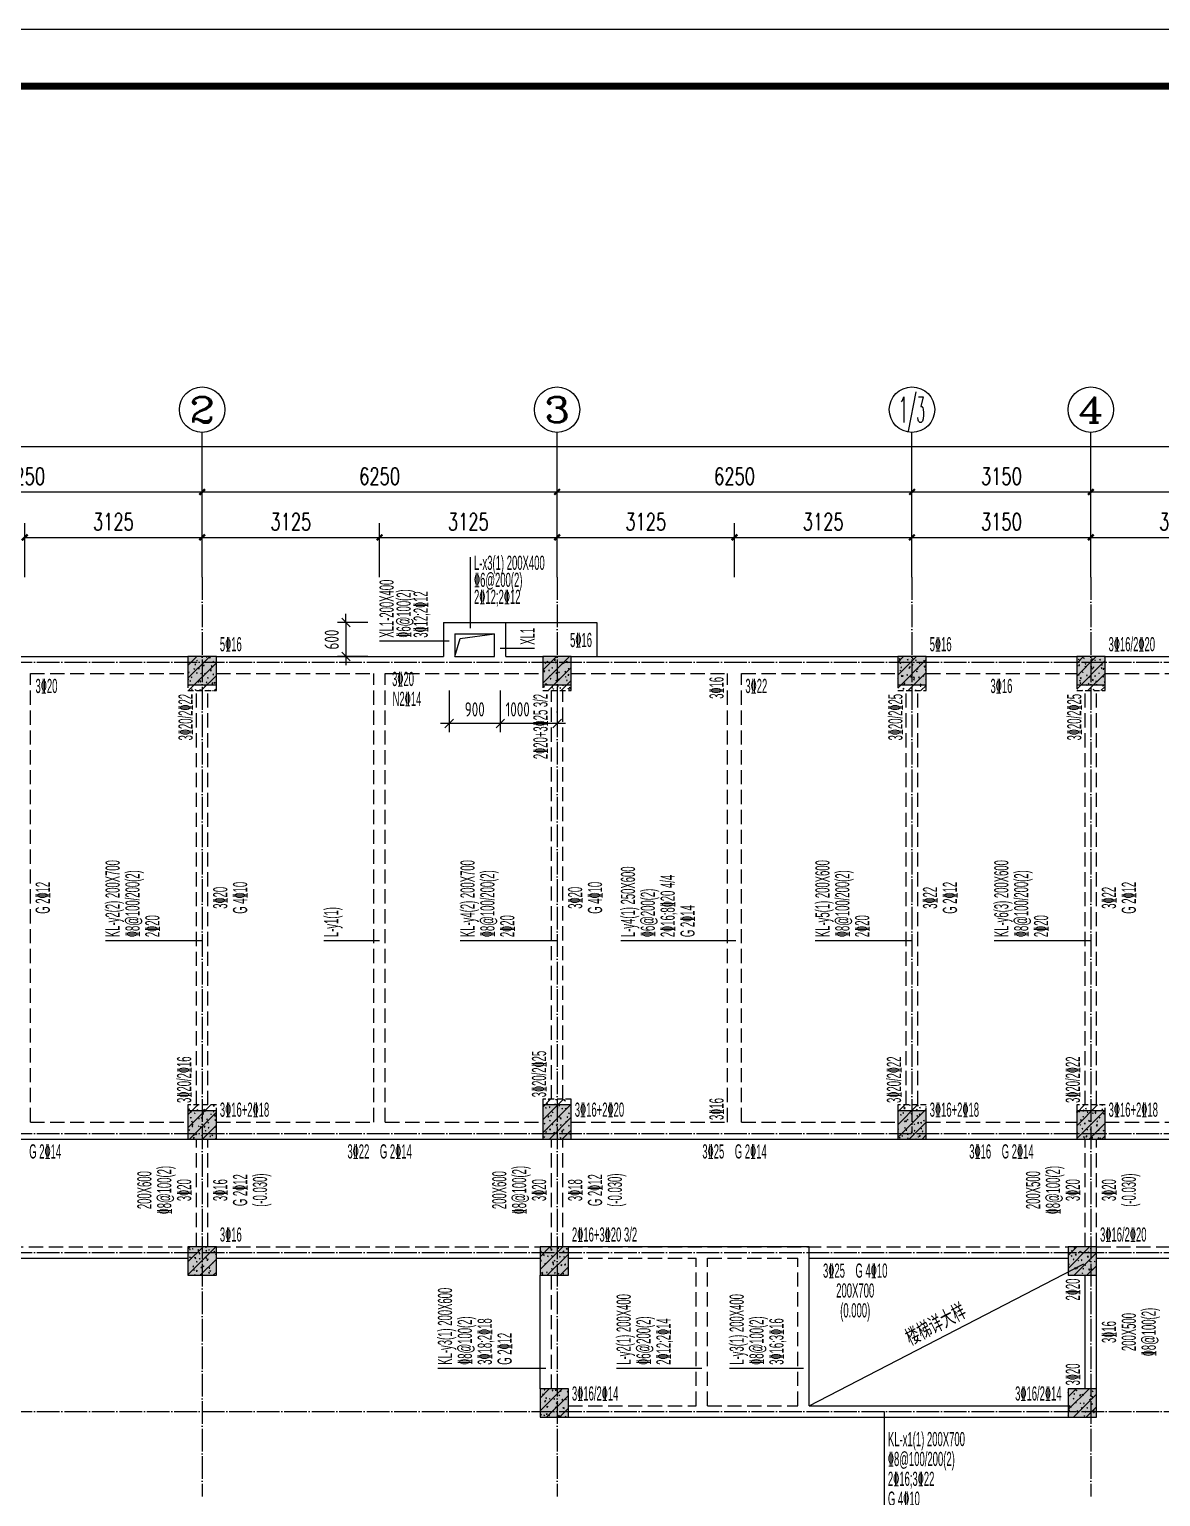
# Model space of a CAD drawing. Extents: x -441005 to 725361, y -182459 to 319313.
# Drawn here: x 298157 to 318079, y 70200 to 96050 of the extents above; entities that cross this region are included whole.
import ezdxf
from ezdxf.enums import TextEntityAlignment as Align

# ---------------------------------------------------------------- set-up
doc = ezdxf.new("R2010")
doc.units = 0
doc.header["$LTSCALE"] = 100
for name, pattern in [('DASHED', [0.75, 0.5, -0.25]), ('DASHEDX2', [1.5, 1, -0.5]), ('DOTE', [2.42, 2, -0.2, 0.02, -0.2]), ('HIDDEN', [7, 5, -2])]:
    doc.linetypes.add(name, pattern=pattern)
doc.layers.get('0').update_dxf_attribs({"linetype": 'CONTINUOUS'})
doc.layers.get('Defpoints').update_dxf_attribs({"linetype": 'CONTINUOUS'})
for name, color, linetype in [('AXIS', 3, 'CONTINUOUS'), ('AXIS_TEXT', 7, 'CONTINUOUS'), ('BEAM', 4, 'DASHED'), ('BEAM_CON', 4, 'CONTINUOUS'), ('B挑板&檐线', 6, 'CONTINUOUS'), ('COLU', 7, 'CONTINUOUS'), ('DOTE', 8, 'DOTE'), ('D洞口边线', 6, 'CONTINUOUS'), ('T模板通用标注', 7, 'CONTINUOUS'), ('图框', 7, 'CONTINUOUS'), ('尺寸标注', 3, 'CONTINUOUS'), ('梁平法1', 3, 'CONTINUOUS'), ('梁平法2', 8, 'CONTINUOUS')]:
    doc.layers.add(name, color=color, linetype=linetype)
doc.styles.add('_TCH_AXIS', font='COMPLEX', dxfattribs={"bigfont": 'GBCBIG'})
doc.styles.add('_TCH_DIM_T3', font='simplex_.ttf', dxfattribs={"width": 0.705882, "bigfont": 'GBCBIG'})
doc.styles.add('COMPLEX', font='COMPLEX')
doc.styles.add('DIM_FONT', font='tssdeng.shx', dxfattribs={"width": 0.7, "bigfont": '1.shx'})
doc.styles.get("Standard").update_dxf_attribs({"font": 'tssdeng.shx', "bigfont": '1.shx'})
doc.styles.add('TSSD_Rein', font='Tssdeng.shx', dxfattribs={"width": 0.7, "bigfont": '1.shx'})
doc.styles.add('梁平法', font='xxxxx.shx', dxfattribs={"bigfont": 'dxfs.shx'})
doc.dimstyles.new('_TCH_ARCH&&100', dxfattribs={"dimtxt": 297.5, "dimasz": 100, "dimexe": 250, "dimexo": 300, "dimgap": 126.25, "dimtad": 1, "dimdec": 0, "dimzin": 0, "dimdsep": 46, "dimtxsty": '_TCH_DIM_T3', "dimblk": 'ARCHTICK', "dimcen": 0.09, "dimclrt": 7, "dimazin": 2, "dimtfac": 1, "dimtdec": 0, "dimtix": 1, "dimtmove": 2, "dimatfit": 3, "dimfxl": 0, "dimtolj": 1, "dimtzin": 0, "dimarcsym": 0})
doc.dimstyles.new('axis', dxfattribs={"dimtxt": 300, "dimasz": 1, "dimexe": 250, "dimexo": 300, "dimgap": 150, "dimtad": 1, "dimdec": 0, "dimzin": 0, "dimdsep": 46, "dimtxsty": 'Standard', "dimblk": '_DIMX', "dimcen": 0.09, "dimse1": 1, "dimse2": 1, "dimclrt": 7, "dimadec": 1, "dimazin": 0, "dimtfac": 1, "dimtdec": 0, "dimtix": 1, "dimtmove": 2, "dimatfit": 3, "dimfxl": 0, "dimtolj": 1, "dimtzin": 0, "dimarcsym": 0})
pattern_1 = [(50, (294850, 0), (143.45204, -12.55043), [15, -165]), (355, (294850, 0), (-27.75027, 150.43843), [12, -132]), (100.4514, (294861.95, -1.05), (115.70188, 137.8879), [12.74804, -140.22842]), (46.1842, (294850, 40), (213.4482, -33.1038), [22.5, -247.5]), (96.6356, (294867.79, 37.24), (186.93254, 194.82357), [19.12206, -210.3426]), (351.1842, (294850, 40), (186.9324, 194.8237), [18, -198]), (21, (294870, 30), (119.38141, -80.52378), [15, -165]), (326, (294870, 30), (48.66307, 145.03), [12, -132]), (71.4514, (294879.95, 23.29), (168.04453, 64.5061), [12.74804, -140.22842]), (45, (294850, 0), (-113.13708, 113.13708), [])]
pattern_2 = [(50, (294850, -100), (143.45204, -12.55043), [15, -165]), (355, (294850, -100), (-27.75027, 150.43843), [12, -132]), (100.4514, (294861.95, -101.05), (115.70188, 137.8879), [12.74804, -140.22842]), (46.1842, (294850, -60), (213.4482, -33.1038), [22.5, -247.5]), (96.6356, (294867.79, -62.76), (186.93254, 194.8236), [19.12206, -210.3426]), (351.1842, (294850, -60), (186.9324, 194.8237), [18, -198]), (21, (294870, -70), (119.38141, -80.52378), [15, -165]), (326, (294870, -70), (48.66307, 145.03), [12, -132]), (71.4514, (294879.95, -76.71), (168.04453, 64.5061), [12.74804, -140.22842]), (45, (294850, -100), (-113.1371, 113.1371), [])]

# ---------------------------------------------------------------- blocks, each defined once
blk = doc.blocks.new('A2+1_2')
at = {"layer": '图框'}
blk.add_lwpolyline([(0, 0), (89100, 0), (89100, 42000), (0, 42000)], close=True, dxfattribs=at)
at = {"layer": '图框', "const_width": 120}
blk.add_lwpolyline([(2500, 1000), (88100, 1000), (88100, 41000), (2500, 41000)], close=True, dxfattribs=at)
blk = doc.blocks.new('_AXISO')
blk.add_circle((0, 0), 0.5)
at = {"layer": 'AXIS_TEXT', "style": 'COMPLEX', "width": 1.041667}
blk.add_attdef('A', text='', height=0.56, dxfattribs=at).set_placement((-0.25, -0.28), (0.25, -0.28), align=Align.FIT)
blk = doc.blocks.new('_ArchTick')
at = {"color": 0, "linetype": 'ByBlock', "const_width": 0.4}
blk.add_lwpolyline([(-0.5, -0.5), (0.5, 0.5)], dxfattribs=at)
blk = doc.blocks.new('*D2541')
at = {"layer": 'AXIS', "color": 0, "lineweight": -2}
for p, q in [((294950, 86400), (294950, 88150)), ((301200, 86400), (301200, 88150)), ((294950, 87900), (301200, 87900))]:
    blk.add_line(p, q, dxfattribs=at)
at = {"layer": 'Defpoints', "color": 0}
for p in [(301200, 87900), (294950, 86400), (301200, 86400)]:
    blk.add_point(p, dxfattribs=at)
at = {"layer": 'AXIS', "color": 0, "lineweight": -2, "xscale": 100, "yscale": 100, "zscale": 100, "rotation": 180}
blk.add_blockref('_ArchTick', (294950, 87900), dxfattribs=at)
at = {"layer": 'AXIS', "color": 0, "lineweight": -2, "xscale": 100, "yscale": 100, "zscale": 100}
blk.add_blockref('_ArchTick', (301200, 87900), dxfattribs=at)
at = {"layer": 'AXIS', "color": 7, "insert": (298075, 88176), "char_height": 297.5, "attachment_point": 5, "style": '_TCH_DIM_T3'}
blk.add_mtext('\\A1;6250', dxfattribs=at)
blk = doc.blocks.new('*D2542')
at = {"layer": 'AXIS', "color": 0, "lineweight": -2}
for p, q in [((301200, 86400), (301200, 88150)), ((307450, 86400), (307450, 88150)), ((301200, 87900), (307450, 87900))]:
    blk.add_line(p, q, dxfattribs=at)
at = {"layer": 'Defpoints', "color": 0}
for p in [(307450, 87900), (301200, 86400), (307450, 86400)]:
    blk.add_point(p, dxfattribs=at)
at = {"layer": 'AXIS', "color": 0, "lineweight": -2, "xscale": 100, "yscale": 100, "zscale": 100, "rotation": 180}
blk.add_blockref('_ArchTick', (301200, 87900), dxfattribs=at)
at = {"layer": 'AXIS', "color": 0, "lineweight": -2, "xscale": 100, "yscale": 100, "zscale": 100}
blk.add_blockref('_ArchTick', (307450, 87900), dxfattribs=at)
at = {"layer": 'AXIS', "color": 7, "insert": (304325, 88176), "char_height": 297.5, "attachment_point": 5, "style": '_TCH_DIM_T3'}
blk.add_mtext('\\A1;6250', dxfattribs=at)
blk = doc.blocks.new('*D2543')
at = {"layer": 'AXIS', "color": 0, "lineweight": -2}
for p, q in [((307450, 86400), (307450, 88150)), ((313700, 86400), (313700, 88150)), ((307450, 87900), (313700, 87900))]:
    blk.add_line(p, q, dxfattribs=at)
at = {"layer": 'Defpoints', "color": 0}
for p in [(313700, 87900), (307450, 86400), (313700, 86400)]:
    blk.add_point(p, dxfattribs=at)
at = {"layer": 'AXIS', "color": 0, "lineweight": -2, "xscale": 100, "yscale": 100, "zscale": 100, "rotation": 180}
blk.add_blockref('_ArchTick', (307450, 87900), dxfattribs=at)
at = {"layer": 'AXIS', "color": 0, "lineweight": -2, "xscale": 100, "yscale": 100, "zscale": 100}
blk.add_blockref('_ArchTick', (313700, 87900), dxfattribs=at)
at = {"layer": 'AXIS', "color": 7, "insert": (310575, 88176), "char_height": 297.5, "attachment_point": 5, "style": '_TCH_DIM_T3'}
blk.add_mtext('\\A1;6250', dxfattribs=at)
blk = doc.blocks.new('*D2544')
at = {"layer": 'AXIS', "color": 0, "lineweight": -2}
for p, q in [((313700, 86400), (313700, 88150)), ((316850, 86400), (316850, 88150)), ((313700, 87900), (316850, 87900))]:
    blk.add_line(p, q, dxfattribs=at)
at = {"layer": 'Defpoints', "color": 0}
for p in [(316850, 87900), (313700, 86400), (316850, 86400)]:
    blk.add_point(p, dxfattribs=at)
at = {"layer": 'AXIS', "color": 0, "lineweight": -2, "xscale": 100, "yscale": 100, "zscale": 100, "rotation": 180}
blk.add_blockref('_ArchTick', (313700, 87900), dxfattribs=at)
at = {"layer": 'AXIS', "color": 0, "lineweight": -2, "xscale": 100, "yscale": 100, "zscale": 100}
blk.add_blockref('_ArchTick', (316850, 87900), dxfattribs=at)
at = {"layer": 'AXIS', "color": 7, "insert": (315275, 88176), "char_height": 297.5, "attachment_point": 5, "style": '_TCH_DIM_T3'}
blk.add_mtext('\\A1;3150', dxfattribs=at)
blk = doc.blocks.new('*D2545')
at = {"layer": 'AXIS', "color": 0, "lineweight": -2}
for p, q in [((316850, 86400), (316850, 88150)), ((323100, 86400), (323100, 88150)), ((316850, 87900), (323100, 87900))]:
    blk.add_line(p, q, dxfattribs=at)
at = {"layer": 'Defpoints', "color": 0}
for p in [(323100, 87900), (316850, 86400), (323100, 86400)]:
    blk.add_point(p, dxfattribs=at)
at = {"layer": 'AXIS', "color": 0, "lineweight": -2, "xscale": 100, "yscale": 100, "zscale": 100, "rotation": 180}
blk.add_blockref('_ArchTick', (316850, 87900), dxfattribs=at)
at = {"layer": 'AXIS', "color": 0, "lineweight": -2, "xscale": 100, "yscale": 100, "zscale": 100}
blk.add_blockref('_ArchTick', (323100, 87900), dxfattribs=at)
at = {"layer": 'AXIS', "color": 7, "insert": (319975, 88176), "char_height": 297.5, "attachment_point": 5, "style": '_TCH_DIM_T3'}
blk.add_mtext('\\A1;6250', dxfattribs=at)
blk = doc.blocks.new('*D2549')
at = {"layer": 'AXIS', "color": 0, "lineweight": -2}
for p, q in [((294950, 86400), (294950, 88950)), ((346700, 86400), (346700, 88950)), ((294950, 88700), (346700, 88700))]:
    blk.add_line(p, q, dxfattribs=at)
at = {"layer": 'Defpoints', "color": 0}
for p in [(346700, 88700), (294950, 86400), (346700, 86400)]:
    blk.add_point(p, dxfattribs=at)
at = {"layer": 'AXIS', "color": 0, "lineweight": -2, "xscale": 100, "yscale": 100, "zscale": 100, "rotation": 180}
blk.add_blockref('_ArchTick', (294950, 88700), dxfattribs=at)
at = {"layer": 'AXIS', "color": 0, "lineweight": -2, "xscale": 100, "yscale": 100, "zscale": 100}
blk.add_blockref('_ArchTick', (346700, 88700), dxfattribs=at)
at = {"layer": 'AXIS', "color": 7, "insert": (320825, 88976), "char_height": 297.5, "attachment_point": 5, "style": '_TCH_DIM_T3'}
blk.add_mtext('\\A1;51750', dxfattribs=at)
blk = doc.blocks.new('*D2553')
at = {"layer": 'AXIS', "color": 0, "lineweight": -2}
for p, q in [((307450, 86400), (307450, 87350)), ((310575, 86400), (310575, 87350)), ((307450, 87100), (310575, 87100))]:
    blk.add_line(p, q, dxfattribs=at)
at = {"layer": 'Defpoints', "color": 0}
for p in [(310575, 87100), (307450, 86400), (310575, 86400)]:
    blk.add_point(p, dxfattribs=at)
at = {"layer": 'AXIS', "color": 0, "lineweight": -2, "xscale": 100, "yscale": 100, "zscale": 100, "rotation": 180}
blk.add_blockref('_ArchTick', (307450, 87100), dxfattribs=at)
at = {"layer": 'AXIS', "color": 0, "lineweight": -2, "xscale": 100, "yscale": 100, "zscale": 100}
blk.add_blockref('_ArchTick', (310575, 87100), dxfattribs=at)
at = {"layer": 'AXIS', "color": 7, "insert": (309012, 87376), "char_height": 297.5, "attachment_point": 5, "style": '_TCH_DIM_T3'}
blk.add_mtext('\\A1;3125', dxfattribs=at)
blk = doc.blocks.new('*D2554')
at = {"layer": 'AXIS', "color": 0, "lineweight": -2}
for p, q in [((310575, 86400), (310575, 87350)), ((313700, 86400), (313700, 87350)), ((310575, 87100), (313700, 87100))]:
    blk.add_line(p, q, dxfattribs=at)
at = {"layer": 'Defpoints', "color": 0}
for p in [(313700, 87100), (310575, 86400), (313700, 86400)]:
    blk.add_point(p, dxfattribs=at)
at = {"layer": 'AXIS', "color": 0, "lineweight": -2, "xscale": 100, "yscale": 100, "zscale": 100, "rotation": 180}
blk.add_blockref('_ArchTick', (310575, 87100), dxfattribs=at)
at = {"layer": 'AXIS', "color": 0, "lineweight": -2, "xscale": 100, "yscale": 100, "zscale": 100}
blk.add_blockref('_ArchTick', (313700, 87100), dxfattribs=at)
at = {"layer": 'AXIS', "color": 7, "insert": (312137, 87376), "char_height": 297.5, "attachment_point": 5, "style": '_TCH_DIM_T3'}
blk.add_mtext('\\A1;3125', dxfattribs=at)
blk = doc.blocks.new('*D2555')
at = {"layer": 'AXIS', "color": 0, "lineweight": -2}
for p, q in [((316850, 86400), (316850, 87350)), ((319975, 86400), (319975, 87350)), ((316850, 87100), (319975, 87100))]:
    blk.add_line(p, q, dxfattribs=at)
at = {"layer": 'Defpoints', "color": 0}
for p in [(319975, 87100), (316850, 86400), (319975, 86400)]:
    blk.add_point(p, dxfattribs=at)
at = {"layer": 'AXIS', "color": 0, "lineweight": -2, "xscale": 100, "yscale": 100, "zscale": 100, "rotation": 180}
blk.add_blockref('_ArchTick', (316850, 87100), dxfattribs=at)
at = {"layer": 'AXIS', "color": 0, "lineweight": -2, "xscale": 100, "yscale": 100, "zscale": 100}
blk.add_blockref('_ArchTick', (319975, 87100), dxfattribs=at)
at = {"layer": 'AXIS', "color": 7, "insert": (318412, 87376), "char_height": 297.5, "attachment_point": 5, "style": '_TCH_DIM_T3'}
blk.add_mtext('\\A1;3125', dxfattribs=at)
blk = doc.blocks.new('*D2561')
at = {"layer": 'AXIS', "color": 0, "lineweight": -2}
for p, q in [((313700, 86400), (313700, 87350)), ((316850, 86400), (316850, 87350)), ((313700, 87100), (316850, 87100))]:
    blk.add_line(p, q, dxfattribs=at)
at = {"layer": 'Defpoints', "color": 0}
for p in [(316850, 87100), (313700, 86400), (316850, 86400)]:
    blk.add_point(p, dxfattribs=at)
at = {"layer": 'AXIS', "color": 0, "lineweight": -2, "xscale": 100, "yscale": 100, "zscale": 100, "rotation": 180}
blk.add_blockref('_ArchTick', (313700, 87100), dxfattribs=at)
at = {"layer": 'AXIS', "color": 0, "lineweight": -2, "xscale": 100, "yscale": 100, "zscale": 100}
blk.add_blockref('_ArchTick', (316850, 87100), dxfattribs=at)
at = {"layer": 'AXIS', "color": 7, "insert": (315275, 87376), "char_height": 297.5, "attachment_point": 5, "style": '_TCH_DIM_T3'}
blk.add_mtext('\\A1;3150', dxfattribs=at)
blk = doc.blocks.new('*D2562')
at = {"layer": 'AXIS', "color": 0, "lineweight": -2}
for p, q in [((301200, 86400), (301200, 87350)), ((304325, 86400), (304325, 87350)), ((301200, 87100), (304325, 87100))]:
    blk.add_line(p, q, dxfattribs=at)
at = {"layer": 'Defpoints', "color": 0}
for p in [(304325, 87100), (301200, 86400), (304325, 86400)]:
    blk.add_point(p, dxfattribs=at)
at = {"layer": 'AXIS', "color": 0, "lineweight": -2, "xscale": 100, "yscale": 100, "zscale": 100, "rotation": 180}
blk.add_blockref('_ArchTick', (301200, 87100), dxfattribs=at)
at = {"layer": 'AXIS', "color": 0, "lineweight": -2, "xscale": 100, "yscale": 100, "zscale": 100}
blk.add_blockref('_ArchTick', (304325, 87100), dxfattribs=at)
at = {"layer": 'AXIS', "color": 7, "insert": (302762, 87376), "char_height": 297.5, "attachment_point": 5, "style": '_TCH_DIM_T3'}
blk.add_mtext('\\A1;3125', dxfattribs=at)
blk = doc.blocks.new('*D2563')
at = {"layer": 'AXIS', "color": 0, "lineweight": -2}
for p, q in [((304325, 86400), (304325, 87350)), ((307450, 86400), (307450, 87350)), ((304325, 87100), (307450, 87100))]:
    blk.add_line(p, q, dxfattribs=at)
at = {"layer": 'Defpoints', "color": 0}
for p in [(307450, 87100), (304325, 86400), (307450, 86400)]:
    blk.add_point(p, dxfattribs=at)
at = {"layer": 'AXIS', "color": 0, "lineweight": -2, "xscale": 100, "yscale": 100, "zscale": 100, "rotation": 180}
blk.add_blockref('_ArchTick', (304325, 87100), dxfattribs=at)
at = {"layer": 'AXIS', "color": 0, "lineweight": -2, "xscale": 100, "yscale": 100, "zscale": 100}
blk.add_blockref('_ArchTick', (307450, 87100), dxfattribs=at)
at = {"layer": 'AXIS', "color": 7, "insert": (305887, 87376), "char_height": 297.5, "attachment_point": 5, "style": '_TCH_DIM_T3'}
blk.add_mtext('\\A1;3125', dxfattribs=at)
blk = doc.blocks.new('*D2565')
at = {"layer": 'AXIS', "color": 0, "lineweight": -2}
for p, q in [((298075, 86400), (298075, 87350)), ((301200, 86400), (301200, 87350)), ((298075, 87100), (301200, 87100))]:
    blk.add_line(p, q, dxfattribs=at)
at = {"layer": 'Defpoints', "color": 0}
for p in [(301200, 87100), (298075, 86400), (301200, 86400)]:
    blk.add_point(p, dxfattribs=at)
at = {"layer": 'AXIS', "color": 0, "lineweight": -2, "xscale": 100, "yscale": 100, "zscale": 100, "rotation": 180}
blk.add_blockref('_ArchTick', (298075, 87100), dxfattribs=at)
at = {"layer": 'AXIS', "color": 0, "lineweight": -2, "xscale": 100, "yscale": 100, "zscale": 100}
blk.add_blockref('_ArchTick', (301200, 87100), dxfattribs=at)
at = {"layer": 'AXIS', "color": 7, "insert": (299637, 87376), "char_height": 297.5, "attachment_point": 5, "style": '_TCH_DIM_T3'}
blk.add_mtext('\\A1;3125', dxfattribs=at)
blk = doc.blocks.new('A$C60D8058F')
at = {"layer": 'COLU'}
for points in [[(6600, -500), (6600, 0), (6100, 0), (6100, -500)], [(12850, -500), (12850, 0), (12350, 0), (12350, -500)], [(19100, -500), (19100, 0), (18600, 0), (18600, -500)], [(22250, -500), (22250, 0), (21750, 0), (21750, -500)], [(6600, -8500), (6600, -8000), (6100, -8000), (6100, -8500)], [(12850, -8500), (12850, -7900), (12350, -7900), (12350, -8500)], [(19100, -8500), (19100, -8000), (18600, -8000), (18600, -8500)], [(22250, -8500), (22250, -8000), (21750, -8000), (21750, -8500)], [(6600, -10900), (6600, -10400), (6100, -10400), (6100, -10900)], [(12800, -10900), (12800, -10400), (12300, -10400), (12300, -10900)], [(22100, -10900), (22100, -10400), (21600, -10400), (21600, -10900)], [(12800, -13400), (12800, -12900), (12300, -12900), (12300, -13400)], [(22100, -13400), (22100, -12900), (21600, -12900), (21600, -13400)]]:
    blk.add_hatch(color=251, dxfattribs=at).paths.add_polyline_path(points)
for points in [[(6600, -500), (6600, 0), (6100, 0), (6100, -500)], [(12850, -500), (12850, 0), (12350, 0), (12350, -500)], [(19100, -500), (19100, 0), (18600, 0), (18600, -500)], [(22250, -500), (22250, 0), (21750, 0), (21750, -500)], [(6600, -8500), (6600, -8000), (6100, -8000), (6100, -8500)], [(12850, -8500), (12850, -7900), (12350, -7900), (12350, -8500)], [(19100, -8500), (19100, -8000), (18600, -8000), (18600, -8500)], [(22250, -8500), (22250, -8000), (21750, -8000), (21750, -8500)], [(6600, -10900), (6600, -10400), (6100, -10400), (6100, -10900)], [(12800, -10900), (12800, -10400), (12300, -10400), (12300, -10900)], [(22100, -10900), (22100, -10400), (21600, -10400), (21600, -10900)], [(12800, -13400), (12800, -12900), (12300, -12900), (12300, -13400)], [(22100, -13400), (22100, -12900), (21600, -12900), (21600, -13400)]]:
    blk.add_lwpolyline(points, close=True, dxfattribs=at)
blk = doc.blocks.new('_OBLIQUE')
at = {"color": 0, "linetype": 'ByBlock'}
blk.add_line((-0.5, -0.5), (0.5, 0.5), dxfattribs=at)
blk = doc.blocks.new('*D2971')
at = {"layer": 'Defpoints', "color": 0}
for p in [(306450, 84700), (307450, 84700), (306450, 83820)]:
    blk.add_point(p, dxfattribs=at)
at = {"layer": '尺寸标注', "color": 0, "lineweight": -2}
for p, q in [((306450, 84400), (306450, 83670)), ((307450, 84400), (307450, 83670)), ((307600, 83820), (306300, 83820))]:
    blk.add_line(p, q, dxfattribs=at)
at = {"layer": '尺寸标注', "color": 0, "lineweight": -2, "xscale": 150, "yscale": 150, "zscale": 150, "rotation": 180}
blk.add_blockref('_OBLIQUE', (306450, 83820), dxfattribs=at)
at = {"layer": '尺寸标注', "color": 0, "lineweight": -2, "xscale": 150, "yscale": 150, "zscale": 150}
blk.add_blockref('_OBLIQUE', (307450, 83820), dxfattribs=at)
at = {"layer": '尺寸标注', "color": 7, "insert": (306756, 84070), "char_height": 250, "attachment_point": 5, "style": 'DIM_FONT'}
blk.add_mtext('\\A1;1000', dxfattribs=at)
blk = doc.blocks.new('_DIMX')
blk.add_line((-150, 0), (150, 0))
at = {"const_width": 50}
blk.add_lwpolyline([(-70, -70), (70, 70)], dxfattribs=at)
blk = doc.blocks.new('*D2972')
at = {"layer": 'Defpoints', "color": 0}
for p in [(305550, 84700), (306450, 84700), (305550, 83820)]:
    blk.add_point(p, dxfattribs=at)
at = {"layer": '尺寸标注', "color": 0, "lineweight": -2}
for p, q in [((305550, 84400), (305550, 83670)), ((306450, 84400), (306450, 83670)), ((306600, 83820), (305400, 83820))]:
    blk.add_line(p, q, dxfattribs=at)
at = {"layer": '尺寸标注', "color": 0, "lineweight": -2, "xscale": 150, "yscale": 150, "zscale": 150, "rotation": 180}
blk.add_blockref('_OBLIQUE', (305550, 83820), dxfattribs=at)
at = {"layer": '尺寸标注', "color": 0, "lineweight": -2, "xscale": 150, "yscale": 150, "zscale": 150}
blk.add_blockref('_OBLIQUE', (306450, 83820), dxfattribs=at)
at = {"layer": '尺寸标注', "color": 7, "insert": (306000, 84070), "char_height": 250, "attachment_point": 5, "style": 'DIM_FONT'}
blk.add_mtext('\\A1;900', dxfattribs=at)
blk = doc.blocks.new('*D2973')
at = {"layer": 'Defpoints', "color": 0}
for p in [(304419, 85600), (303732, 85000), (304419, 85000)]:
    blk.add_point(p, dxfattribs=at)
at = {"layer": '尺寸标注', "color": 0, "lineweight": -2}
for p, q in [((304119, 85600), (303582, 85600)), ((303732, 85600), (303732, 85750)), ((303732, 85600), (303732, 85000)), ((304119, 85000), (303582, 85000)), ((303732, 85000), (303732, 84850))]:
    blk.add_line(p, q, dxfattribs=at)
at = {"layer": '尺寸标注', "color": 0, "lineweight": -2, "xscale": 150, "yscale": 150, "zscale": 150}
for p, rotation in [((303732, 85600), 270), ((303732, 85000), 90)]:
    blk.add_blockref('_OBLIQUE', p, dxfattribs=dict(at, rotation=rotation))
at = {"layer": '尺寸标注', "color": 7, "insert": (303482, 85300), "char_height": 250, "attachment_point": 5, "rotation": 90, "style": 'DIM_FONT'}
blk.add_mtext('\\A1;600', dxfattribs=at)

msp = doc.modelspace()

# ---------------------------------------------------------------- hatches: boundary and pattern name
at = {"layer": 'COLU'}
h = msp.add_hatch(dxfattribs=at)
h.set_pattern_fill('ARMOREDW', color=251, scale=20, style=0)
h.set_pattern_definition(pattern_1)
h.paths.add_polyline_path([(301450, 84400), (301450, 85000), (300950, 85000), (300950, 84400)])
h = msp.add_hatch(dxfattribs=at)
h.set_pattern_fill('ARMOREDW', color=251, scale=20, style=0)
h.set_pattern_definition(pattern_1)
h.paths.add_polyline_path([(307700, 84400), (307700, 85000), (307200, 85000), (307200, 84400)])
h = msp.add_hatch(dxfattribs=at)
h.set_pattern_fill('ARMOREDW', color=251, scale=20, style=0)
h.set_pattern_definition(pattern_1)
h.paths.add_polyline_path([(313950, 84400), (313950, 85000), (313450, 85000), (313450, 84400)])
h = msp.add_hatch(dxfattribs=at)
h.set_pattern_fill('ARMOREDW', color=251, scale=20, style=0)
h.set_pattern_definition(pattern_1)
h.paths.add_polyline_path([(317100, 84400), (317100, 85000), (316600, 85000), (316600, 84400)])
h = msp.add_hatch(dxfattribs=at)
h.set_pattern_fill('ARMOREDW', color=251, scale=20, style=0)
h.set_pattern_definition(pattern_1)
h.paths.add_polyline_path([(301450, 76500), (301450, 77100), (300950, 77100), (300950, 76500)])
h = msp.add_hatch(dxfattribs=at)
h.set_pattern_fill('ARMOREDW', color=251, scale=20, style=0)
h.set_pattern_definition(pattern_1)
h.paths.add_polyline_path([(307700, 76500), (307700, 77200), (307200, 77200), (307200, 76500)])
h = msp.add_hatch(dxfattribs=at)
h.set_pattern_fill('ARMOREDW', color=251, scale=20, style=0)
h.set_pattern_definition(pattern_1)
h.paths.add_polyline_path([(313950, 76500), (313950, 77100), (313450, 77100), (313450, 76500)])
h = msp.add_hatch(dxfattribs=at)
h.set_pattern_fill('ARMOREDW', color=251, scale=20, style=0)
h.set_pattern_definition(pattern_1)
h.paths.add_polyline_path([(317100, 76500), (317100, 77100), (316600, 77100), (316600, 76500)])
h = msp.add_hatch(dxfattribs=at)
h.set_pattern_fill('ARMOREDW', color=251, scale=20, style=0)
h.set_pattern_definition(pattern_2)
h.paths.add_polyline_path([(301450, 74100), (301450, 74600), (300950, 74600), (300950, 74100)])
h = msp.add_hatch(dxfattribs=at)
h.set_pattern_fill('ARMOREDW', color=251, scale=20, style=0)
h.set_pattern_definition(pattern_2)
h.paths.add_polyline_path([(307650, 74100), (307650, 74600), (307150, 74600), (307150, 74100)])
h = msp.add_hatch(dxfattribs=at)
h.set_pattern_fill('ARMOREDW', color=251, scale=20, style=0)
h.set_pattern_definition(pattern_2)
h.paths.add_polyline_path([(316950, 74100), (316950, 74600), (316450, 74600), (316450, 74100)])
h = msp.add_hatch(dxfattribs=at)
h.set_pattern_fill('ARMOREDW', color=251, scale=20, style=0)
h.set_pattern_definition(pattern_2)
h.paths.add_polyline_path([(307650, 71600), (307650, 72100), (307150, 72100), (307150, 71600)])
h = msp.add_hatch(dxfattribs=at)
h.set_pattern_fill('ARMOREDW', color=251, scale=20, style=0)
h.set_pattern_definition(pattern_2)
h.paths.add_polyline_path([(316950, 71600), (316950, 72100), (316450, 72100), (316450, 71600)])

# ---------------------------------------------------------------- linework, layer by layer
at = {"layer": 'AXIS'}
for p, q in [((301200, 86400), (301200, 88950)), ((307450, 86400), (307450, 88950)), ((313700, 86400), (313700, 88950)), ((316850, 86400), (316850, 88950))]:
    msp.add_line(p, q, dxfattribs=at)
at = {"layer": 'BEAM', "linetype": 'HIDDEN', "ltscale": 0.5}
for p, q in [((298175, 84700), (300950, 84700)), ((298175, 76800), (298175, 84700)), ((301450, 84700), (304225, 84700)), ((304225, 76800), (304225, 84700)), ((304425, 84700), (307200, 84700)), ((304425, 76800), (304425, 84700)), ((307700, 84700), (310450, 84700)), ((310450, 76800), (310450, 84700)), ((310700, 84700), (313450, 84700)), ((310700, 76800), (310700, 84700)), ((313950, 84700), (316600, 84700)), ((317100, 84700), (319850, 84700)), ((301100, 77100), (301100, 84400)), ((301300, 77100), (301300, 84400)), ((307350, 77200), (307350, 84400)), ((307550, 77200), (307550, 84400)), ((313600, 77100), (313600, 84400)), ((313800, 77100), (313800, 84400)), ((316750, 77100), (316750, 84400)), ((316950, 77100), (316950, 84400)), ((298175, 76800), (300950, 76800)), ((301450, 76800), (304225, 76800)), ((304425, 76800), (307200, 76800)), ((307700, 76800), (310450, 76800)), ((310700, 76800), (313450, 76800)), ((313950, 76800), (316600, 76800)), ((317100, 76800), (319850, 76800)), ((301100, 74600), (301100, 76500)), ((301300, 74600), (301300, 76500)), ((307350, 74600), (307350, 76500)), ((307550, 74600), (307550, 76500)), ((316750, 74600), (316750, 76500)), ((316950, 74600), (316950, 76500)), ((295350, 74600), (300950, 74600)), ((301450, 74600), (307150, 74600)), ((307650, 74600), (316450, 74600)), ((316950, 74600), (322850, 74600)), ((307650, 74400), (309900, 74400)), ((309900, 71800), (309900, 74400)), ((310100, 71800), (310100, 74400)), ((310100, 74400), (311690, 74400)), ((311690, 71800), (311690, 74400)), ((307350, 72100), (307350, 74100)), ((307650, 71800), (309900, 71800)), ((310100, 71800), (311690, 71800))]:
    msp.add_line(p, q, dxfattribs=at)
at = {"layer": 'BEAM_CON'}
for p, q in [((305450, 85600), (306550, 85600)), ((305450, 85600), (305450, 85000)), ((306550, 85000), (306550, 85600)), ((305650, 85400), (306350, 85400)), ((305650, 85400), (305650, 85000)), ((306350, 85000), (306350, 85400)), ((295350, 85000), (300950, 85000)), ((301450, 85000), (305450, 85000)), ((305650, 85000), (306350, 85000)), ((306550, 85000), (307200, 85000)), ((307700, 85000), (313450, 85000)), ((313950, 85000), (316600, 85000)), ((317100, 85000), (321100, 85000)), ((295350, 76500), (300950, 76500)), ((301450, 76500), (307200, 76500)), ((307700, 76500), (313450, 76500)), ((313950, 76500), (316600, 76500)), ((317100, 76500), (322850, 76500)), ((309900, 74600), (307650, 74600)), ((311890, 74600), (309900, 74600)), ((311890, 71800), (311890, 74600)), ((295350, 74400), (300950, 74400)), ((301450, 74400), (307150, 74400)), ((311890, 74400), (316450, 74400)), ((316950, 74400), (322850, 74400)), ((307150, 72100), (307150, 74100)), ((316750, 72100), (316750, 74100)), ((316750, 72100), (316750, 74100)), ((316950, 72100), (316950, 74100)), ((316950, 72100), (316950, 74100)), ((311890, 71800), (316450, 71800)), ((307650, 71600), (316450, 71600))]:
    msp.add_line(p, q, dxfattribs=at)
at = {"layer": 'B挑板&檐线'}
msp.add_lwpolyline([(306550, 85000), (306550, 85600), (308150, 85600), (308150, 85000)], dxfattribs=at)
at = {"layer": 'COLU', "linetype": 'DASHEDX2'}
for points in [[(301450, 84400), (301450, 85000), (300950, 85000), (300950, 84400)], [(307700, 84400), (307700, 85000), (307200, 85000), (307200, 84400)], [(313950, 84400), (313950, 85000), (313450, 85000), (313450, 84400)], [(317100, 84400), (317100, 85000), (316600, 85000), (316600, 84400)], [(301450, 76500), (301450, 77100), (300950, 77100), (300950, 76500)], [(307700, 76500), (307700, 77200), (307200, 77200), (307200, 76500)], [(313950, 76500), (313950, 77100), (313450, 77100), (313450, 76500)], [(317100, 76500), (317100, 77100), (316600, 77100), (316600, 76500)], [(301450, 74100), (301450, 74600), (300950, 74600), (300950, 74100)], [(307650, 74100), (307650, 74600), (307150, 74600), (307150, 74100)], [(316950, 74100), (316950, 74600), (316450, 74600), (316450, 74100)], [(307650, 71600), (307650, 72100), (307150, 72100), (307150, 71600)], [(316950, 71600), (316950, 72100), (316450, 72100), (316450, 71600)]]:
    msp.add_lwpolyline(points, close=True, dxfattribs=at)
at = {"layer": 'DOTE', "ltscale": 2}
for p, q in [((301200, 86400), (301200, 70200)), ((307450, 86400), (307450, 70200)), ((313700, 86400), (313700, 76600)), ((316850, 86400), (316850, 70200)), ((293450, 84900), (348200, 84900)), ((293450, 76600), (348200, 76600)), ((293450, 74500), (348200, 74500)), ((293450, 71700), (348200, 71700))]:
    msp.add_line(p, q, dxfattribs=at)
at = {"layer": 'D洞口边线'}
msp.add_lwpolyline([(305650, 85000), (305745.8, 85320.8), (306350, 85400)], dxfattribs=at)
at = {"layer": 'T模板通用标注'}
msp.add_line((311890, 71800), (316725, 74300), dxfattribs=at)
at = {"layer": '梁平法1'}
msp.add_line((313215.3, 70033.5), (313215.3, 71700), dxfattribs=at)
at = {"layer": '梁平法2', "color": 6}
for p, q in [((305925, 85500), (305925, 86748.4)), ((305550, 85269.8), (304323.7, 85269.8)), ((307050, 85144.8), (306450, 85144.8)), ((299495.2, 79996.6), (301200, 79996.6)), ((303345.2, 79996.6), (304325, 79996.6)), ((305745.2, 79996.6), (307450, 79996.6)), ((308570.2, 79996.6), (310600, 79996.6)), ((311995.2, 79996.6), (313700, 79996.6)), ((315145.2, 79996.6), (316850, 79996.6)), ((305348.3, 72462.5), (307250, 72462.5)), ((308495.2, 72462.5), (310000, 72462.5)), ((310485.2, 72462.5), (311790, 72462.5))]:
    msp.add_line(p, q, dxfattribs=at)

# ---------------------------------------------------------------- block references
msp.add_blockref('A2+1_2', (284450, 54050))
at = {"layer": 'AXIS'}
ref = msp.add_blockref('_AXISO', (301200, 89350), dxfattribs=dict(at, xscale=800, yscale=800, zscale=800))
ref.add_attrib('A', '2', dxfattribs={"layer": 'AXIS_TEXT', "height": 452.5, "style": '_TCH_AXIS', "width": 1.5}).set_placement((300973.7, 89123.7), (301426.3, 89123.7), align=Align.FIT)
ref = msp.add_blockref('_AXISO', (307450, 89350), dxfattribs=dict(at, xscale=800, yscale=800, zscale=800))
ref.add_attrib('A', '3', dxfattribs={"layer": 'AXIS_TEXT', "height": 452.5, "style": '_TCH_AXIS', "width": 1.5}).set_placement((307223.7, 89123.7), (307676.3, 89123.7), align=Align.FIT)
ref = msp.add_blockref('_AXISO', (313700, 89350), dxfattribs=dict(at, xscale=800, yscale=800, zscale=800))
ref.add_attrib('A', '1/3', dxfattribs={"layer": 'AXIS_TEXT', "height": 452.55, "style": '_TCH_AXIS', "width": 0.411765}).set_placement((313473.7, 89123.7), (313926.3, 89123.7), align=Align.FIT)
ref = msp.add_blockref('_AXISO', (316850, 89350), dxfattribs=dict(at, xscale=800, yscale=800, zscale=800))
ref.add_attrib('A', '4', dxfattribs={"layer": 'AXIS_TEXT', "height": 452.5, "style": '_TCH_AXIS', "width": 1.3125}).set_placement((316623.7, 89123.7), (317076.3, 89123.7), align=Align.FIT)
at = {"layer": 'COLU'}
msp.add_blockref('A$C60D8058F', (294850, 85000), dxfattribs=at)

# ---------------------------------------------------------------- texts
at = {"layer": 'T模板通用标注', "style": 'TSSD_Rein', "width": 0.8}
msp.add_text('楼梯详大样', height=300, rotation=27.34181, dxfattribs=at).set_placement((313683.7, 72840))
at = {"layer": '梁平法1', "style": '梁平法', "width": 0.5}
for s, p in [('5%%13216', (301511.6, 85092.8)), ('5%%13216', (314011.6, 85092.8)), ('3%%13216/2%%13220', (317161.6, 85092.8)), ('3%%13216+2%%13218', (301511.6, 76892.8)), ('3%%13216+2%%13220', (307761.6, 76892.8)), ('3%%13216+2%%13218', (314011.6, 76892.8)), ('3%%13216+2%%13218', (317161.6, 76892.8)), ('3%%13216', (301511.6, 74692.8)), ('2%%13216+3%%13220 3/2', (307711.6, 74692.8)), ('3%%13216/2%%13220', (317011.6, 74692.8)), ('3%%13216/2%%13214', (307711.6, 71892.8)), ('KL-x1(1) 200X700', (313276, 71089.4)), ('%%1328@100/200(2)', (313276, 70739.4)), ('2%%13216;3%%13222', (313276, 70389.4)), ('G 4%%13210', (313276, 70039.4))]:
    msp.add_text(s, height=250, dxfattribs=at).set_placement(p)
for s, p in [('5%%13216', (307871.7, 85092.8)), ('N2%%13214', (304806.7, 84055.8))]:
    msp.add_text(s, height=250, dxfattribs=at).set_placement(p, align=Align.BOTTOM_CENTER)
for s, p in [('3%%13220', (298458.6, 84357.2)), ('3%%13222', (310958.6, 84357.2)), ('3%%13216', (315275, 84357.2)), ('3%%13222    G 2%%13214', (298150, 76157.2)), ('3%%13222    G 2%%13214', (304325, 76157.2)), ('3%%13225    G 2%%13214', (310575, 76157.2)), ('3%%13216    G 2%%13214', (315275, 76157.2)), ('3%%13225    G 4%%13210', (312700.2, 74057.2)), ('200X700', (312700.2, 73707.2)), ('(0.000)', (312700.2, 73357.2))]:
    msp.add_text(s, height=250, rotation=360, dxfattribs=at).set_placement(p, align=Align.CENTER)
msp.add_text('3%%13220', height=250, rotation=360, dxfattribs=at).set_placement((304737.5, 84405.8), align=Align.BOTTOM_CENTER)
msp.add_text('3%%13216/2%%13214', height=250, dxfattribs=at).set_placement((316334.3, 71892.8), align=Align.RIGHT)
at = {"layer": '梁平法2', "color": 6, "style": '梁平法', "width": 0.5}
for s, p in [('L-x3(1) 200X400', (305987.5, 86527.2)), ('%%1326@200(2)', (305987.5, 86227.2)), ('2%%13212;2%%13212', (305987.5, 85927.2))]:
    msp.add_text(s, height=250, dxfattribs=at).set_placement(p)
for s, p in [('XL1-200X400', (304572.8, 85332.3)), ('%%1326@100(2)', (304872.8, 85332.3)), ('3%%13212;2%%13212', (305172.8, 85332.3)), ('XL1', (307053.5, 85207.3)), ('KL-y2(2) 200X700', (299747.8, 80057.3)), ('%%1328@100/200(2)', (300097.8, 80057.3)), ('KL-y4(2) 200X700', (305997.8, 80057.3)), ('%%1328@100/200(2)', (306347.8, 80057.3)), ('L-y4(1) 250X600', (308822.8, 80057.3)), ('KL-y5(1) 200X600', (312247.8, 80057.3)), ('%%1328@100/200(2)', (312597.8, 80057.3)), ('KL-y6(3) 200X600', (315397.8, 80057.3)), ('%%1328@100/200(2)', (315747.8, 80057.3)), ('2%%13216;8%%13220 4/4', (309522.8, 80057.3)), ('%%1326@200(2)', (309172.8, 80057.3)), ('2%%13220', (300447.8, 80057.3)), ('L-y1(1)', (303597.8, 80057.3)), ('2%%13220', (306697.8, 80057.3)), ('G 2%%13214', (309872.8, 80057.3)), ('2%%13220', (312947.8, 80057.3)), ('2%%13220', (316097.8, 80057.3)), ('3%%13220/2%%13216', (301007.2, 77136)), ('3%%13220/2%%13225', (307257.2, 77236)), ('3%%13220/2%%13222', (313507.2, 77136)), ('3%%13220/2%%13222', (316657.2, 77136)), ('3%%13216', (310382.2, 76836)), ('KL-y3(1) 200X600', (305600.9, 72523.2)), ('L-y2(1) 200X400', (308747.8, 72523.2)), ('L-y3(1) 200X400', (310737.8, 72523.2)), ('%%1328@100(2)', (305950.9, 72523.2)), ('3%%13218;2%%13218', (306300.9, 72523.2)), ('%%1326@200(2)', (309097.8, 72523.2)), ('2%%13212;2%%13214', (309447.8, 72523.2)), ('%%1328@100(2)', (311087.8, 72523.2)), ('3%%13216;3%%13216', (311437.8, 72523.2)), ('G 2%%13212', (306650.9, 72523.2)), ('3%%13220', (316657.2, 72160.2))]:
    msp.add_text(s, height=250, rotation=90, dxfattribs=at).set_placement(p)
for s, p in [('3%%13216', (310382.2, 84641.7)), ('3%%13220/2%%13222', (301032.2, 84341.7)), ('2%%13220+3%%13225 3/2', (307282.2, 84341.7)), ('3%%13220/2%%13225', (313532.2, 84341.7)), ('3%%13220/2%%13225', (316682.2, 84341.7)), ('2%%13220', (316657.2, 74041.7))]:
    msp.add_text(s, height=250, rotation=90, dxfattribs=at).set_placement(p, align=Align.RIGHT)
for s, p in [('G 2%%13212', (298517.8, 80750)), ('3%%13220', (301642.8, 80750)), ('G 4%%13210', (301992.8, 80750)), ('3%%13220', (307892.8, 80750)), ('G 4%%13210', (308242.8, 80750)), ('3%%13222', (314142.8, 80750)), ('G 2%%13212', (314492.8, 80750)), ('3%%13222', (317292.8, 80750)), ('G 2%%13212', (317642.8, 80750)), ('%%1328@100(2)', (300657.2, 75600)), ('%%1328@100(2)', (306907.2, 75600)), ('%%1328@100(2)', (316307.2, 75600)), ('200X600', (300307.2, 75600)), ('3%%13220', (301007.2, 75600)), ('3%%13216', (301642.8, 75600)), ('G 2%%13212', (301992.8, 75600)), ('(-0.030)', (302342.8, 75600)), ('200X600', (306557.2, 75600)), ('3%%13220', (307257.2, 75600)), ('3%%13218', (307892.8, 75600)), ('G 2%%13212', (308242.8, 75600)), ('(-0.030)', (308592.8, 75600)), ('200X500', (315957.2, 75600)), ('3%%13220', (316657.2, 75600)), ('3%%13220', (317292.8, 75600)), ('(-0.030)', (317642.8, 75600)), ('200X500', (317642.8, 73100)), ('%%1328@100(2)', (317992.8, 73100)), ('3%%13216', (317292.8, 73100))]:
    msp.add_text(s, height=250, rotation=90, dxfattribs=at).set_placement(p, align=Align.CENTER)

# ---------------------------------------------------------------- dimensions: what is measured, and where the dimension line sits
at = {"layer": 'AXIS'}
for p1, p2, distance, picture, middle in [((294950, 86400), (346700, 86400), 2300, '*D2549', (320825, 88976.4)), ((294950, 86400), (301200, 86400), 1500, '*D2541', (298075, 88176.4)), ((301200, 86400), (307450, 86400), 1500, '*D2542', (304325, 88176.4)), ((307450, 86400), (313700, 86400), 1500, '*D2543', (310575, 88176.4)), ((313700, 86400), (316850, 86400), 1500, '*D2544', (315275, 88176.4)), ((316850, 86400), (323100, 86400), 1500, '*D2545', (319975, 88176.4)), ((298075, 86400), (301200, 86400), 700, '*D2565', (299637.5, 87376.4)), ((301200, 86400), (304325, 86400), 700, '*D2562', (302762.5, 87376.4)), ((304325, 86400), (307450, 86400), 700, '*D2563', (305887.5, 87376.4)), ((307450, 86400), (310575, 86400), 700, '*D2553', (309012.5, 87376.4)), ((310575, 86400), (313700, 86400), 700, '*D2554', (312137.5, 87376.4)), ((313700, 86400), (316850, 86400), 700, '*D2561', (315275, 87376.4)), ((316850, 86400), (319975, 86400), 700, '*D2555', (318412.5, 87376.4))]:
    dim = msp.add_aligned_dim(p1=p1, p2=p2, distance=distance, dimstyle='_TCH_ARCH&&100', override={"dimexo": 0}, dxfattribs=at)
    dim.commit()
    dim.dimension.update_dxf_attribs({"geometry": picture, "text_midpoint": middle})
at = {"layer": '尺寸标注'}
dim = msp.add_linear_dim(base=(303732.2, 85000), p1=(304419, 85600), p2=(304419, 85000), angle=90, dimstyle='axis', override={"dimtxt": 250, "dimasz": 150, "dimexe": 150, "dimgap": 125, "dimtxsty": 'DIM_FONT', "dimblk1": 'OBLIQUE', "dimblk2": 'OBLIQUE', "dimsah": 1, "dimdle": 150, "dimse1": 0, "dimse2": 0}, dxfattribs=at)
dim.commit()
dim.dimension.update_dxf_attribs({"geometry": '*D2973', "text_midpoint": (303482.2, 85300)})
dim = msp.add_linear_dim(base=(305550, 83820.4), p1=(306450, 84700), p2=(305550, 84700), dimstyle='axis', override={"dimtxt": 250, "dimasz": 150, "dimexe": 150, "dimgap": 125, "dimtxsty": 'DIM_FONT', "dimblk1": 'OBLIQUE', "dimblk2": 'OBLIQUE', "dimsah": 1, "dimdle": 150, "dimse1": 0, "dimse2": 0}, dxfattribs=at)
dim.commit()
dim.dimension.update_dxf_attribs({"geometry": '*D2972', "text_midpoint": (306000, 84070.4)})
dim = msp.add_linear_dim(base=(306450, 83820.4), p1=(307450, 84700), p2=(306450, 84700), dimstyle='axis', override={"dimtxt": 250, "dimasz": 150, "dimexe": 150, "dimgap": 125, "dimtxsty": 'DIM_FONT', "dimblk1": 'OBLIQUE', "dimblk2": 'OBLIQUE', "dimsah": 1, "dimdle": 150, "dimse1": 0, "dimse2": 0}, dxfattribs=at)
dim.commit()
dim.dimension.update_dxf_attribs({"geometry": '*D2971', "text_midpoint": (306755.5, 84070.4), "dimtype": 160})

doc.saveas('drawing.dxf')
